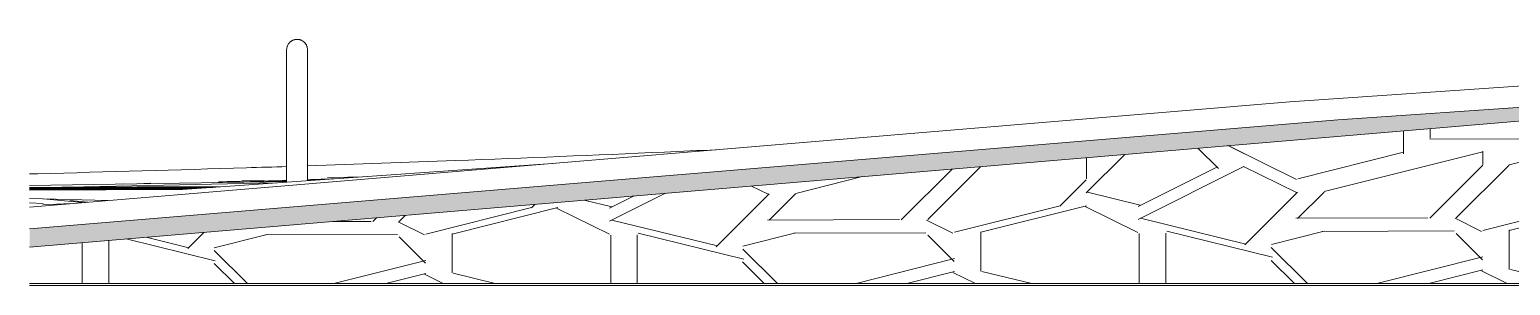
# Model space of a CAD drawing. Header units: metres. Extents: x -199 to 506, y -5 to 23.
# Drawn here: x 36.36 to 47.03, y -1.79 to 0.05 of the extents above; entities that cross this region are included whole.
import ezdxf

# ---------------------------------------------------------------- set-up
doc = ezdxf.new("R2010")
doc.units = ezdxf.units.M
for name, color, linetype, lineweight in [('14HATCH-1', 14, 'Continuous', 5), ('17EQAGUA', 5, 'Continuous', 5), ('46BANQ', 8, 'Continuous', 5), ('70LINEA-2', 250, 'Continuous', 15)]:
    doc.layers.add(name, color=color, linetype=linetype, lineweight=lineweight)

# ---------------------------------------------------------------- blocks, each defined once
blk = doc.blocks.new('FP_50-602rEastElevEje18 Paint')
at = {"layer": '14HATCH-1'}
for p, q in [((-77.518, -1.061), (-77.513, -1.06)), ((-77.364, -1.058), (-77.313, -1.055)), ((-76.748, -1.042), (-76.825, -1.041)), ((-76.67, -1.044), (-76.748, -1.042)), ((-76.592, -1.046), (-76.67, -1.044)), ((-76.576, -1.037), (-76.658, -1.035)), ((-76.592, -1.046), (-76.653, -1.048)), ((-76.494, -1.039), (-76.576, -1.037)), ((-76.411, -1.041), (-76.494, -1.039)), ((-76.335, -1.041), (-76.479, -1.045)), ((-76.335, -1.038), (-76.411, -1.041)), ((-76.139, -1.033), (-76.185, -1.034)), ((-76.122, -1.032), (-76.139, -1.033)), ((-75.838, -1.012), (-76.041, -1.015)), ((-75.789, -1.009), (-75.895, -1.011))]:
    blk.add_line(p, q, dxfattribs=at)
blk = doc.blocks.new('FP_51-602rEastElevEje18 Paint')
at = {"layer": '14HATCH-1'}
for p, q in [((-78.188, -1.086), (-78.076, -1.085)), ((-78.188, -1.085), (-78.166, -1.085)), ((-78.188, -1.085), (-78.124, -1.085)), ((-78.188, -1.086), (-78.126, -1.086)), ((-78.188, -1.086), (-78.047, -1.086)), ((-78.188, -1.086), (-78.172, -1.086)), ((-78.188, -1.087), (-78.16, -1.087)), ((-78.188, -1.087), (-78.184, -1.087)), ((-78.188, -1.088), (-78.173, -1.087)), ((-78.188, -1.088), (-78.186, -1.088)), ((-78.169, -1.088), (-78.188, -1.088)), ((-78.17, -1.089), (-78.188, -1.089)), ((-78.187, -1.089), (-78.188, -1.089)), ((-78.09, -1.089), (-78.188, -1.089)), ((-78.075, -1.09), (-78.188, -1.09)), ((-78.176, -1.09), (-78.188, -1.09)), ((-78.088, -1.091), (-78.188, -1.091)), ((-78.158, -1.091), (-78.188, -1.091)), ((-78.17, -1.089), (-78.187, -1.089)), ((-78.186, -1.088), (-78.169, -1.088)), ((-78.185, -1.092), (-78.07, -1.091)), ((-78.184, -1.087), (-78.075, -1.087)), ((-78.042, -1.089), (-78.176, -1.09)), ((-78.173, -1.087), (-78.165, -1.087)), ((-78.172, -1.086), (-78.079, -1.086)), ((-78.166, -1.085), (-78.009, -1.085)), ((-78.165, -1.087), (-78.152, -1.087)), ((-78.16, -1.087), (-78.01, -1.086)), ((-78.018, -1.09), (-78.158, -1.091)), ((-78.051, -1.087), (-78.154, -1.088)), ((-78.154, -1.088), (-78.152, -1.088)), ((-78.152, -1.087), (-78.133, -1.087)), ((-78.152, -1.088), (-78.143, -1.087)), ((-78.143, -1.087), (-78.13, -1.087)), ((-78.133, -1.087), (-78.108, -1.087)), ((-78.13, -1.087), (-78.111, -1.087)), ((-78.126, -1.086), (-78.018, -1.086)), ((-78.124, -1.085), (-77.956, -1.084)), ((-78.111, -1.087), (-78.086, -1.087)), ((-78.108, -1.087), (-78.079, -1.087)), ((-78.093, -1.088), (-78.097, -1.088)), ((-78.097, -1.088), (-78.097, -1.088)), ((-78.097, -1.088), (-78.093, -1.088)), ((-78.085, -1.088), (-78.093, -1.088)), ((-78.093, -1.088), (-78.084, -1.088)), ((-77.988, -1.088), (-78.09, -1.089)), ((-77.965, -1.09), (-78.088, -1.091)), ((-78.086, -1.087), (-78.056, -1.087)), ((-78.073, -1.088), (-78.085, -1.088)), ((-78.084, -1.088), (-78.071, -1.088)), ((-78.079, -1.086), (-77.98, -1.085)), ((-78.079, -1.087), (-78.043, -1.087)), ((-78.076, -1.085), (-77.931, -1.085)), ((-78.075, -1.087), (-77.961, -1.086)), ((-77.932, -1.089), (-78.075, -1.09)), ((-78.057, -1.088), (-78.073, -1.088)), ((-78.071, -1.088), (-78.053, -1.088)), ((-78.07, -1.091), (-77.955, -1.09)), ((-77.978, -1.088), (-78.057, -1.088)), ((-78.056, -1.087), (-78.02, -1.087)), ((-77.978, -1.087), (-78.053, -1.088)), ((-77.943, -1.087), (-78.051, -1.087)), ((-78.047, -1.086), (-77.891, -1.085)), ((-78.043, -1.087), (-78.003, -1.086)), ((-77.906, -1.089), (-78.042, -1.089)), ((-78.02, -1.087), (-77.978, -1.087)), ((-78.018, -1.086), (-77.905, -1.085)), ((-77.876, -1.09), (-78.018, -1.09)), ((-78.01, -1.086), (-77.863, -1.086)), ((-78.009, -1.085), (-77.846, -1.084)), ((-78.003, -1.086), (-77.957, -1.086)), ((-77.881, -1.088), (-77.988, -1.088)), ((-77.98, -1.085), (-77.875, -1.085)), ((-77.978, -1.087), (-77.931, -1.086)), ((-77.897, -1.087), (-77.978, -1.087)), ((-77.895, -1.088), (-77.978, -1.088)), ((-77.84, -1.09), (-77.965, -1.09)), ((-77.961, -1.086), (-77.842, -1.086)), ((-77.957, -1.086), (-77.906, -1.086)), ((-77.956, -1.084), (-77.782, -1.084)), ((-77.955, -1.09), (-77.84, -1.09)), ((-77.829, -1.087), (-77.943, -1.087)), ((-77.786, -1.088), (-77.932, -1.089)), ((-77.931, -1.085), (-77.78, -1.084)), ((-77.931, -1.086), (-77.878, -1.086)), ((-77.906, -1.086), (-77.849, -1.086)), ((-77.768, -1.088), (-77.906, -1.089)), ((-77.905, -1.085), (-77.786, -1.085)), ((-77.811, -1.087), (-77.897, -1.087)), ((-77.808, -1.087), (-77.895, -1.088)), ((-77.891, -1.085), (-77.73, -1.084)), ((-77.772, -1.087), (-77.881, -1.088)), ((-77.878, -1.086), (-77.819, -1.086)), ((-77.732, -1.089), (-77.876, -1.09)), ((-77.875, -1.085), (-77.73, -1.084)), ((-77.863, -1.086), (-77.803, -1.085)), ((-77.849, -1.086), (-77.786, -1.085)), ((-77.846, -1.084), (-77.678, -1.083)), ((-77.842, -1.086), (-77.719, -1.085)), ((-77.829, -1.087), (-77.831, -1.087)), ((-77.831, -1.087), (-77.829, -1.087)), ((-77.829, -1.087), (-77.822, -1.086)), ((-77.822, -1.086), (-77.81, -1.086)), ((-77.819, -1.086), (-77.755, -1.085)), ((-77.72, -1.087), (-77.811, -1.087)), ((-77.81, -1.086), (-77.794, -1.086)), ((-77.718, -1.087), (-77.808, -1.087)), ((-77.803, -1.085), (-77.736, -1.085)), ((-77.794, -1.086), (-77.773, -1.086)), ((-77.786, -1.085), (-77.662, -1.084)), ((-77.786, -1.085), (-77.719, -1.085)), ((-77.638, -1.088), (-77.786, -1.088)), ((-77.782, -1.084), (-77.602, -1.083)), ((-77.78, -1.084), (-77.624, -1.084)), ((-77.773, -1.086), (-77.747, -1.086)), ((-77.659, -1.087), (-77.772, -1.087)), ((-77.627, -1.088), (-77.768, -1.088)), ((-77.755, -1.085), (-77.685, -1.085)), ((-77.747, -1.086), (-77.716, -1.086)), ((-77.736, -1.085), (-77.664, -1.085)), ((-77.732, -1.089), (-77.624, -1.088)), ((-77.73, -1.084), (-77.579, -1.084)), ((-77.73, -1.084), (-77.564, -1.084)), ((-77.719, -1.086), (-77.722, -1.086)), ((-77.722, -1.086), (-77.721, -1.086)), ((-77.721, -1.086), (-77.714, -1.086)), ((-77.624, -1.086), (-77.72, -1.087)), ((-77.712, -1.086), (-77.719, -1.086)), ((-77.623, -1.087), (-77.718, -1.087)), ((-77.716, -1.086), (-77.68, -1.086)), ((-77.714, -1.086), (-77.702, -1.086)), ((-77.699, -1.086), (-77.712, -1.086)), ((-77.702, -1.086), (-77.686, -1.086)), ((-77.682, -1.086), (-77.699, -1.086)), ((-77.698, -1.09), (-77.594, -1.089)), ((-77.631, -1.089), (-77.698, -1.09)), ((-77.686, -1.086), (-77.664, -1.086)), ((-77.685, -1.085), (-77.609, -1.085)), ((-77.66, -1.086), (-77.682, -1.086)), ((-77.68, -1.086), (-77.639, -1.085)), ((-77.678, -1.083), (-77.504, -1.083)), ((-77.664, -1.085), (-77.585, -1.084)), ((-77.664, -1.086), (-77.638, -1.086)), ((-77.662, -1.084), (-77.504, -1.084)), ((-77.519, -1.086), (-77.66, -1.086)), ((-77.543, -1.087), (-77.659, -1.087)), ((-77.639, -1.085), (-77.593, -1.085)), ((-77.638, -1.086), (-77.606, -1.085)), ((-77.488, -1.087), (-77.638, -1.088)), ((-77.485, -1.087), (-77.627, -1.088)), ((-77.624, -1.084), (-77.462, -1.083)), ((-77.523, -1.086), (-77.624, -1.086)), ((-77.624, -1.088), (-77.516, -1.088)), ((-77.525, -1.086), (-77.623, -1.087)), ((-77.609, -1.085), (-77.528, -1.084)), ((-77.606, -1.085), (-77.57, -1.085)), ((-77.602, -1.083), (-77.415, -1.082)), ((-77.594, -1.089), (-77.489, -1.088)), ((-77.593, -1.085), (-77.543, -1.085)), ((-77.585, -1.084), (-77.5, -1.084)), ((-77.579, -1.084), (-77.422, -1.083)), ((-77.578, -1.085), (-77.53, -1.084)), ((-77.578, -1.085), (-77.492, -1.084)), ((-77.57, -1.085), (-77.528, -1.085)), ((-77.564, -1.084), (-77.393, -1.083)), ((-77.543, -1.085), (-77.488, -1.085)), ((-77.424, -1.086), (-77.543, -1.087)), ((-77.53, -1.084), (-77.476, -1.084)), ((-77.528, -1.084), (-77.44, -1.084)), ((-77.528, -1.085), (-77.481, -1.085)), ((-77.424, -1.086), (-77.525, -1.086)), ((-77.417, -1.086), (-77.523, -1.086)), ((-77.373, -1.085), (-77.519, -1.086)), ((-77.516, -1.088), (-77.408, -1.087)), ((-77.504, -1.083), (-77.324, -1.082)), ((-77.504, -1.084), (-77.342, -1.083)), ((-77.5, -1.084), (-77.408, -1.084)), ((-77.492, -1.084), (-77.402, -1.084)), ((-77.489, -1.088), (-77.384, -1.088)), ((-77.488, -1.085), (-77.464, -1.085)), ((-77.335, -1.087), (-77.488, -1.087)), ((-77.34, -1.087), (-77.485, -1.087)), ((-77.481, -1.085), (-77.429, -1.085)), ((-77.476, -1.084), (-77.415, -1.084)), ((-77.464, -1.085), (-77.436, -1.084)), ((-77.462, -1.083), (-77.295, -1.082)), ((-77.44, -1.084), (-77.348, -1.084)), ((-77.436, -1.084), (-77.401, -1.084)), ((-77.429, -1.085), (-77.373, -1.084)), ((-77.319, -1.086), (-77.424, -1.086)), ((-77.375, -1.086), (-77.424, -1.086)), ((-77.422, -1.083), (-77.261, -1.082)), ((-77.341, -1.085), (-77.417, -1.086)), ((-77.415, -1.082), (-77.223, -1.082)), ((-77.415, -1.084), (-77.348, -1.083)), ((-77.408, -1.084), (-77.311, -1.083)), ((-77.408, -1.087), (-77.301, -1.087)), ((-77.402, -1.084), (-77.306, -1.083)), ((-77.401, -1.084), (-77.361, -1.084)), ((-77.393, -1.083), (-77.218, -1.082)), ((-77.224, -1.087), (-77.384, -1.088)), ((-77.376, -1.084), (-77.377, -1.084)), ((-77.377, -1.084), (-77.373, -1.084)), ((-77.368, -1.084), (-77.376, -1.084)), ((-77.324, -1.086), (-77.375, -1.086)), ((-77.222, -1.085), (-77.373, -1.085)), ((-77.355, -1.084), (-77.368, -1.084)), ((-77.361, -1.084), (-77.315, -1.084)), ((-77.336, -1.084), (-77.355, -1.084)), ((-77.348, -1.083), (-77.274, -1.083)), ((-77.348, -1.084), (-77.25, -1.083)), ((-77.342, -1.083), (-77.175, -1.082)), ((-77.26, -1.085), (-77.341, -1.085)), ((-77.194, -1.086), (-77.34, -1.087)), ((-77.311, -1.084), (-77.336, -1.084)), ((-77.18, -1.086), (-77.335, -1.087)), ((-77.324, -1.082), (-77.093, -1.081)), ((-77.271, -1.086), (-77.324, -1.086)), ((-77.211, -1.085), (-77.319, -1.086)), ((-77.247, -1.085), (-77.318, -1.085)), ((-77.159, -1.085), (-77.318, -1.085)), ((-77.315, -1.084), (-77.264, -1.084)), ((-77.311, -1.083), (-77.207, -1.083)), ((-77.281, -1.084), (-77.311, -1.084)), ((-77.306, -1.083), (-77.206, -1.083)), ((-77.301, -1.087), (-77.194, -1.086)), ((-77.295, -1.082), (-77.123, -1.082)), ((-77.284, -1.084), (-77.285, -1.084)), ((-77.285, -1.084), (-77.281, -1.084)), ((-77.278, -1.084), (-77.284, -1.084)), ((-77.267, -1.084), (-77.278, -1.084)), ((-77.274, -1.083), (-77.193, -1.083)), ((-77.214, -1.086), (-77.271, -1.086)), ((-77.267, -1.084), (-77.269, -1.084)), ((-77.269, -1.084), (-77.264, -1.084)), ((-77.259, -1.084), (-77.267, -1.084)), ((-77.25, -1.084), (-77.267, -1.084)), ((-77.264, -1.084), (-77.206, -1.083)), ((-77.264, -1.084), (-77.253, -1.084)), ((-77.261, -1.082), (-77.094, -1.082)), ((-77.261, -1.084), (-77.248, -1.084)), ((-77.175, -1.085), (-77.26, -1.085)), ((-77.259, -1.084), (-77.197, -1.084)), ((-77.253, -1.084), (-77.235, -1.084)), ((-77.25, -1.083), (-77.146, -1.083)), ((-77.228, -1.084), (-77.25, -1.084)), ((-77.248, -1.084), (-77.23, -1.084)), ((-77.171, -1.085), (-77.247, -1.085)), ((-77.235, -1.084), (-77.211, -1.084)), ((-77.23, -1.084), (-77.206, -1.083)), ((-77.201, -1.084), (-77.228, -1.084)), ((-77.063, -1.086), (-77.224, -1.087)), ((-77.066, -1.084), (-77.222, -1.085)), ((-77.218, -1.082), (-77.037, -1.082)), ((-77.156, -1.085), (-77.214, -1.086)), ((-77.211, -1.084), (-77.18, -1.083)), ((-77.099, -1.085), (-77.211, -1.085)), ((-77.207, -1.083), (-77.097, -1.082)), ((-77.206, -1.083), (-77.175, -1.083)), ((-77.206, -1.083), (-77.101, -1.083)), ((-77.206, -1.083), (-77.143, -1.083)), ((-77.169, -1.084), (-77.201, -1.084)), ((-77.197, -1.084), (-77.131, -1.084)), ((-77.193, -1.083), (-77.106, -1.082)), ((-77.185, -1.084), (-77.19, -1.084)), ((-77.19, -1.084), (-77.19, -1.084)), ((-77.19, -1.084), (-77.185, -1.084)), ((-77.185, -1.084), (-77.145, -1.084)), ((-77.174, -1.084), (-77.185, -1.084)), ((-77.18, -1.083), (-77.143, -1.083)), ((-77.023, -1.085), (-77.18, -1.086)), ((-77.175, -1.082), (-77.003, -1.082)), ((-77.175, -1.083), (-77.139, -1.083)), ((-77.084, -1.084), (-77.175, -1.085)), ((-77.158, -1.084), (-77.174, -1.084)), ((-77.092, -1.084), (-77.171, -1.085)), ((-77.132, -1.084), (-77.169, -1.084)), ((-76.996, -1.084), (-77.159, -1.085)), ((-77.137, -1.084), (-77.158, -1.084)), ((-77.095, -1.085), (-77.156, -1.085)), ((-77.146, -1.083), (-77.036, -1.082)), ((-77.145, -1.084), (-77.102, -1.084)), ((-77.143, -1.083), (-77.099, -1.083)), ((-77.143, -1.083), (-77.075, -1.083)), ((-77.139, -1.083), (-77.097, -1.083)), ((-77.111, -1.084), (-77.137, -1.084)), ((-77.091, -1.084), (-77.132, -1.084)), ((-77.131, -1.084), (-77.06, -1.083)), ((-77.123, -1.082), (-76.946, -1.081)), ((-77.08, -1.084), (-77.111, -1.084)), ((-77.106, -1.082), (-77.012, -1.082)), ((-77.102, -1.084), (-77.055, -1.083)), ((-77.101, -1.083), (-76.991, -1.082)), ((-77.099, -1.083), (-77.048, -1.083)), ((-76.985, -1.084), (-77.099, -1.085)), ((-77.097, -1.082), (-76.981, -1.082)), ((-77.097, -1.083), (-77.048, -1.083)), ((-77.032, -1.085), (-77.095, -1.085)), ((-77.094, -1.082), (-76.922, -1.081)), ((-77.093, -1.081), (-76.961, -1.091)), ((-77.007, -1.084), (-77.092, -1.084)), ((-77.044, -1.084), (-77.091, -1.084)), ((-76.99, -1.084), (-77.084, -1.084)), ((-77.08, -1.084), (-76.993, -1.084)), ((-77.075, -1.083), (-77.001, -1.082)), ((-77.067, -1.086), (-76.962, -1.085)), ((-76.996, -1.086), (-77.067, -1.086)), ((-76.906, -1.084), (-77.066, -1.084)), ((-76.902, -1.085), (-77.063, -1.086)), ((-77.06, -1.083), (-76.985, -1.083)), ((-77.055, -1.083), (-77.004, -1.083)), ((-77.048, -1.083), (-76.964, -1.082)), ((-76.992, -1.084), (-77.044, -1.084)), ((-77.037, -1.082), (-76.852, -1.081)), ((-77.036, -1.082), (-76.922, -1.082)), ((-76.968, -1.085), (-77.032, -1.085)), ((-76.865, -1.084), (-77.023, -1.085)), ((-77.012, -1.082), (-76.912, -1.082)), ((-76.919, -1.084), (-77.007, -1.084)), ((-77.004, -1.083), (-76.948, -1.083)), ((-77.003, -1.082), (-76.827, -1.081)), ((-77.001, -1.082), (-76.921, -1.082)), ((-76.85, -1.083), (-76.996, -1.084)), ((-76.924, -1.085), (-76.996, -1.086)), ((-76.993, -1.084), (-76.909, -1.083)), ((-76.936, -1.084), (-76.992, -1.084)), ((-76.991, -1.082), (-76.876, -1.082)), ((-76.891, -1.084), (-76.99, -1.084)), ((-76.985, -1.083), (-76.906, -1.083)), ((-76.868, -1.084), (-76.985, -1.084)), ((-76.981, -1.082), (-76.858, -1.081)), ((-76.858, -1.084), (-76.969, -1.084)), ((-76.909, -1.084), (-76.969, -1.084)), ((-76.901, -1.084), (-76.968, -1.085)), ((-76.964, -1.082), (-76.873, -1.082)), ((-76.962, -1.085), (-76.868, -1.085)), ((-76.948, -1.083), (-76.889, -1.083)), ((-76.946, -1.081), (-76.892, -1.086)), ((-76.875, -1.083), (-76.936, -1.084)), ((-76.872, -1.085), (-76.924, -1.085)), ((-76.922, -1.081), (-76.879, -1.085)), ((-76.922, -1.082), (-76.823, -1.082)), ((-76.921, -1.082), (-76.835, -1.082)), ((-76.852, -1.084), (-76.919, -1.084)), ((-76.912, -1.082), (-76.818, -1.081)), ((-76.909, -1.083), (-76.846, -1.083)), ((-76.859, -1.084), (-76.909, -1.084)), ((-76.906, -1.083), (-76.834, -1.082)), ((-76.85, -1.083), (-76.906, -1.084)), ((-76.874, -1.085), (-76.902, -1.085)), ((-76.862, -1.084), (-76.901, -1.084)), ((-76.853, -1.084), (-76.891, -1.084)), ((-76.889, -1.083), (-76.837, -1.082)), ((-76.876, -1.082), (-76.822, -1.081)), ((-76.849, -1.083), (-76.875, -1.083)), ((-76.873, -1.082), (-76.826, -1.082)), ((-76.857, -1.084), (-76.868, -1.084)), ((-76.858, -1.081), (-76.819, -1.081)), ((-76.852, -1.081), (-76.837, -1.082)), ((-76.835, -1.082), (-76.824, -1.082)), ((-76.827, -1.081), (-76.823, -1.082))]:
    blk.add_line(p, q, dxfattribs=at)
blk = doc.blocks.new('Site - Round Bollard - 0_15m Diameter-7029192-602rEastElevEje18 Paint')
at = {"layer": '17EQAGUA', "flags": 128}
for points in [[(-76.335, -0.094), (-76.335, -0.091), (-76.334, -0.088), (-76.334, -0.085), (-76.334, -0.082), (-76.333, -0.079), (-76.332, -0.076), (-76.332, -0.073), (-76.331, -0.071), (-76.33, -0.068), (-76.329, -0.065), (-76.327, -0.062), (-76.326, -0.06), (-76.325, -0.057), (-76.323, -0.054), (-76.321, -0.052), (-76.32, -0.049), (-76.318, -0.047), (-76.316, -0.045), (-76.314, -0.043), (-76.312, -0.04), (-76.31, -0.038), (-76.307, -0.036), (-76.305, -0.035), (-76.303, -0.033), (-76.3, -0.031), (-76.298, -0.03), (-76.295, -0.028), (-76.292, -0.027), (-76.29, -0.025), (-76.287, -0.024), (-76.284, -0.023), (-76.281, -0.022), (-76.278, -0.022), (-76.275, -0.021), (-76.272, -0.02), (-76.269, -0.02), (-76.266, -0.02), (-76.263, -0.019), (-76.26, -0.019), (-76.26, -0.019)], [(-76.26, -0.019), (-76.257, -0.019), (-76.254, -0.019), (-76.251, -0.02), (-76.248, -0.02), (-76.245, -0.021), (-76.242, -0.021), (-76.239, -0.022), (-76.236, -0.023), (-76.233, -0.024), (-76.23, -0.025), (-76.228, -0.026), (-76.225, -0.028), (-76.222, -0.029), (-76.22, -0.031), (-76.217, -0.032), (-76.215, -0.034), (-76.212, -0.036), (-76.21, -0.038), (-76.208, -0.04), (-76.206, -0.042), (-76.204, -0.044), (-76.202, -0.046), (-76.2, -0.049), (-76.198, -0.051), (-76.196, -0.054), (-76.195, -0.056), (-76.193, -0.059)], [(-76.192, -0.062), (-76.191, -0.064), (-76.19, -0.067), (-76.189, -0.07), (-76.188, -0.073), (-76.187, -0.076), (-76.186, -0.079), (-76.186, -0.081), (-76.185, -0.084), (-76.185, -0.087), (-76.185, -0.09), (-76.185, -0.093), (-76.185, -0.094)]]:
    blk.add_lwpolyline(points, dxfattribs=at)
blk = doc.blocks.new('Site - Round Bollard - 0_15m Diameter-V52-602rEastElevEje18 Paint')
at = {"layer": '17EQAGUA'}
for p, q in [((-76.335, -0.094), (-76.335, -1.047)), ((-76.185, -1.037), (-76.185, -0.094))]:
    blk.add_line(p, q, dxfattribs=at)
at = {"layer": '17EQAGUA', "flags": 128}
for points in [[(-76.335, -0.094), (-76.335, -0.091), (-76.334, -0.088), (-76.334, -0.085), (-76.334, -0.082), (-76.333, -0.079), (-76.332, -0.076), (-76.332, -0.073), (-76.331, -0.071), (-76.33, -0.068), (-76.329, -0.065), (-76.327, -0.062), (-76.326, -0.06), (-76.325, -0.057), (-76.323, -0.054), (-76.321, -0.052), (-76.32, -0.049), (-76.318, -0.047), (-76.316, -0.045), (-76.314, -0.043), (-76.312, -0.04), (-76.31, -0.038), (-76.307, -0.036), (-76.305, -0.035), (-76.303, -0.033), (-76.3, -0.031), (-76.298, -0.03), (-76.295, -0.028), (-76.292, -0.027), (-76.29, -0.025), (-76.287, -0.024), (-76.284, -0.023), (-76.281, -0.022), (-76.278, -0.022), (-76.275, -0.021), (-76.272, -0.02), (-76.269, -0.02), (-76.266, -0.02), (-76.263, -0.019), (-76.26, -0.019), (-76.26, -0.019)], [(-76.26, -0.019), (-76.257, -0.019), (-76.254, -0.019), (-76.251, -0.02), (-76.248, -0.02), (-76.245, -0.021), (-76.242, -0.021), (-76.239, -0.022), (-76.236, -0.023), (-76.233, -0.024), (-76.23, -0.025), (-76.228, -0.026), (-76.225, -0.028), (-76.222, -0.029), (-76.22, -0.031), (-76.217, -0.032), (-76.215, -0.034), (-76.212, -0.036), (-76.21, -0.038), (-76.208, -0.04), (-76.206, -0.042), (-76.204, -0.044), (-76.202, -0.046), (-76.2, -0.049), (-76.198, -0.051), (-76.196, -0.054), (-76.195, -0.056), (-76.193, -0.059), (-76.192, -0.062), (-76.191, -0.064), (-76.19, -0.067), (-76.189, -0.07), (-76.188, -0.073), (-76.187, -0.076), (-76.186, -0.079), (-76.186, -0.081), (-76.185, -0.084), (-76.185, -0.087), (-76.185, -0.09), (-76.185, -0.093), (-76.185, -0.094)]]:
    blk.add_lwpolyline(points, dxfattribs=at)

msp = doc.modelspace()

# ---------------------------------------------------------------- hatches: boundary and pattern name
at = {"layer": '14HATCH-1'}
h = msp.add_hatch(dxfattribs=at)
h.set_pattern_fill('FP_6', color=256, style=0, pattern_type=2)
h.set_pattern_definition([(0.19, (-10.6972, -4.713), (3.809705, 1.904644), [1.143, -2.667]), (0.19, (-8.4112, -4.516), (3.809705, 1.904644), [0.952, -2.857]), (0.19, (-8.6022, -4.422), (3.809705, 1.904644), [0.762, -3.048]), (0.19, (-9.7452, -3.953), (3.809705, 1.904644), [0.571, -0.571, 0.762, -1.905]), (0.19, (-9.7452, -3.859), (3.809705, 1.904644), [0.762, -0.19, 0.952, -1.905]), (0.19, (-11.4592, -3.486), (3.809705, 1.904644), [0.952, -2.857]), (0.19, (-7.8402, -3.379), (3.809705, 1.904644), [0.952, -2.857]), (90, (-11.459, -4.337), (-3.81, 1.879), [0.284, -1.608]), (90, (-10.888, -2.917), (-3.81, 1.879), [0.189, -1.702]), (90, (-10.697, -4.713), (-3.81, 1.879), [0.284, -1.608]), (90, (-10.316, -3.009), (-3.81, 1.879), [0.095, -1.797]), (90, (-10.126, -3.765), (-3.81, 1.879), [0.284, -1.608]), (90, (-9.745, -4.426), (-3.81, 1.879), [0.473, -1.419]), (90, (-9.364, -3.101), (-3.81, 1.879), [0.284, -1.608]), (90, (-8.983, -3.856), (-3.81, 1.879), [0.378, -1.513]), (90, (-8.792, -3.855), (-3.81, 1.879), [0.378, -1.513]), (90, (-8.411, -4.705), (-3.81, 1.879), [0.189, -1.702]), (90, (-7.84, -4.42), (-3.81, 1.879), [0.473, -1.419]), (26.555, (-11.0782, -4.525), (0.00033, 1.891713), [1.278, -2.982]), (26.555, (-10.6972, -4.429), (0.00033, 1.891713), [0.639, -3.62]), (26.555, (-8.9832, -3.383), (0.00033, 1.891713), [0.852, -3.407]), (26.555, (-8.9832, -3.289), (0.00033, 1.891713), [0.639, -3.62]), (153.75, (-10.3162, -3.482), (-3.809355, -0.01245), [0.212, -4.036]), (153.75, (-11.0782, -4.525), (-3.809355, -0.01245), [0.425, -3.823]), (153.75, (-9.9352, -3.954), (-3.809355, -0.01245), [0.425, -3.823]), (153.75, (-8.9832, -3.478), (-3.809355, -0.01245), [0.425, -3.823]), (153.75, (-7.8402, -3.096), (-3.809355, -0.01245), [0.637, -3.611]), (153.75, (-7.8402, -3.19), (-3.809355, -0.01245), [0.425, -3.823]), (153.75, (-8.0302, -3.002), (-3.809355, -0.01245), [0.425, -3.823]), (153.75, (-9.1732, -4.708), (-3.809355, -0.01245), [0.637, -3.611]), (14.12, (-8.0302, -3.569), (3.809977, 0.012846), [0.393, -7.464]), (14.12, (-8.9832, -4.045), (3.809977, 0.012846), [0.393, -7.464]), (14.12, (-10.3162, -3.482), (3.809977, 0.012846), [0.786, -7.072]), (14.12, (-10.1262, -3.009), (3.809977, 0.012846), [0.786, -7.072]), (14.12, (-10.1262, -3.482), (3.809977, 0.012846), [0.786, -7.072]), (14.12, (-7.8402, -3.096), (3.809977, 0.012846), [0.786, -7.072]), (14.12, (-11.4592, -4.053), (3.809977, 0.012846), [1.179, -6.679]), (14.12, (-11.4592, -3.959), (3.809977, 0.012846), [1.179, -6.679]), (14.12, (-11.4592, -3.202), (3.809977, 0.012846), [1.179, -6.679]), (44.892, (-9.5542, -3.291), (3e-05, 1.891514), [0.269, -5.109]), (44.892, (-7.8402, -3.379), (3e-05, 1.891514), [0.269, -3.227, 0.538, -1.344]), (44.892, (-8.2212, -3.57), (3e-05, 1.891514), [0.538, -4.84]), (44.892, (-10.5072, -3.388), (3e-05, 1.891514), [0.538, -4.84]), (44.892, (-10.6972, -3.389), (3e-05, 1.891514), [0.538, -4.84]), (44.892, (-9.3642, -3.195), (3e-05, 1.891514), [0.807, -4.571]), (135.299, (-10.3162, -3.671), (3.2e-05, 1.89083), [0.268, -5.092]), (135.299, (-7.8402, -3.852), (3.2e-05, 1.89083), [0.268, -5.092]), (135.299, (-8.6022, -4.422), (3.2e-05, 1.89083), [0.536, -4.824]), (135.299, (-8.7922, -4.328), (3.2e-05, 1.89083), [0.536, -4.824]), (135.299, (-8.4112, -3.003), (3.2e-05, 1.89083), [0.536, -4.824]), (135.299, (-11.4592, -3.959), (3.2e-05, 1.89083), [0.536, -4.824]), (135.299, (-9.5542, -4.709), (3.2e-05, 1.89083), [0.804, -4.556]), (166.239, (-8.2212, -3.57), (-3.810459, -0.01297), [0.784, -7.061]), (166.239, (-8.0302, -3.664), (-3.810459, -0.01297), [0.784, -7.061]), (166.239, (-10.8882, -4.619), (-3.810459, -0.01297), [0.392, -7.453]), (166.239, (-9.7452, -3.859), (-3.810459, -0.01297), [0.392, -7.453]), (166.239, (-8.9832, -3.289), (-3.810459, -0.01297), [0.392, -7.453])])
h.paths.add_polyline_path([(36.36, -1.7785), (53.0749, -1.7723), (53.0749, -0.1011), (36.36, -1.5159), (36.36, -1.7766)])
h = msp.add_hatch(dxfattribs=at)
h.set_pattern_fill('FP_7', color=256, style=0, pattern_type=2)
h.set_pattern_definition([(4.767, (-10.164156, -5.472), (3.796984877, 0.350757526), [1.143, -2.667]), (4.767, (-7.886156, -5.278), (3.796984877, 0.350757526), [0.952, -2.857]), (4.767, (-8.076156, -5.292), (3.796984877, 0.350757526), [0.762, -3.048]), (4.767, (-9.215156, -5.379), (3.796984877, 0.350757526), [0.571, -0.571, 0.762, -1.905]), (4.767, (-9.215156, -5.377), (3.796984877, 0.350757526), [0.762, -0.19, 0.952, -1.905]), (4.767, (-10.924156, -5.513), (3.796984877, 0.350757526), [0.952, -2.857]), (4.767, (-7.317156, -5.211), (3.796984877, 0.350757526), [0.952, -2.857]), (90, (-10.924, -5.528), (-3.797, -0.283), [0.005, -0.029]), (90, (-10.354, -5.455), (-3.797, -0.283), [0.003, -0.03]), (90, (-10.164, -5.472), (-3.797, -0.283), [0.005, -0.029]), (90, (-9.785, -5.41), (-3.797, -0.283), [0.002, -0.032]), (90, (-9.595, -5.407), (-3.797, -0.283), [0.005, -0.029]), (90, (-9.215, -5.387), (-3.797, -0.283), [0.008, -0.025]), (90, (-8.836, -5.332), (-3.797, -0.283), [0.005, -0.029]), (90, (-8.456, -5.314), (-3.797, -0.283), [0.007, -0.027]), (90, (-8.266, -5.298), (-3.797, -0.283), [0.007, -0.027]), (90, (-7.886, -5.282), (-3.797, -0.283), [0.003, -0.03]), (90, (-7.317, -5.229), (-3.797, -0.283), [0.008, -0.025]), (5.272, (-10.544156, -5.5), (-0.000136746, 0.034131822), [1.144, -2.669]), (5.272, (-10.164156, -5.467), (-0.000136746, 0.034131822), [0.572, -3.241]), (5.272, (-8.456156, -5.306), (-0.000136746, 0.034131822), [0.763, -3.05]), (5.272, (-8.456156, -5.304), (-0.000136746, 0.034131822), [0.572, -3.241]), (184.261, (-9.785156, -5.418), (-3.796942729, -0.31698882), [0.19, -3.617]), (184.261, (-10.544156, -5.5), (-3.796942729, -0.31698882), [0.381, -3.427]), (184.261, (-9.405156, -5.395), (-3.796942729, -0.31698882), [0.381, -3.427]), (184.261, (-8.456156, -5.307), (-3.796942729, -0.31698882), [0.381, -3.427]), (184.261, (-7.317156, -5.205), (-3.79694273, -0.31698882), [0.571, -3.236]), (184.261, (-7.317156, -5.207), (-3.79694273, -0.31698882), [0.381, -3.427]), (184.261, (-7.507156, -5.22), (-3.79694273, -0.31698882), [0.381, -3.427]), (184.261, (-8.646156, -5.345), (-3.796942729, -0.31698882), [0.571, -3.236]), (5.02, (-7.507156, -5.23), (3.7968732156, 0.316453448), [0.381, -7.242]), (5.02, (-8.456156, -5.317), (3.7968732156, 0.316453448), [0.381, -7.242]), (5.02, (-9.785156, -5.418), (3.7968732156, 0.316453448), [0.762, -6.861]), (5.02, (-9.595156, -5.394), (3.7968732156, 0.316453448), [0.762, -6.861]), (5.02, (-9.595156, -5.402), (3.7968732156, 0.316453448), [0.762, -6.861]), (5.02, (-7.317156, -5.205), (3.7968732156, 0.316453448), [0.762, -6.861]), (5.02, (-10.924156, -5.523), (3.7968732156, 0.316453448), [1.143, -6.479]), (5.02, (-10.924156, -5.521), (3.7968732156, 0.316453448), [1.143, -6.479]), (5.02, (-10.924156, -5.508), (3.7968732156, 0.316453448), [1.143, -6.479]), (5.777, (-9.025156, -5.351), (-0.000437572, 0.034129291), [0.191, -3.625]), (5.777, (-7.317156, -5.211), (-0.000437572, 0.034129291), [0.191, -2.29, 0.382, -0.954]), (5.777, (-7.697156, -5.246), (-0.000437572, 0.034129291), [0.382, -3.435]), (5.777, (-9.975156, -5.432), (-0.000437572, 0.034129291), [0.382, -3.435]), (5.777, (-10.164156, -5.448), (-0.000437572, 0.034129291), [0.382, -3.435]), (5.777, (-8.836156, -5.334), (-0.000437572, 0.034129291), [0.572, -3.244]), (183.754, (-9.785156, -5.421), (-0.000230366, 0.034057994), [0.19, -3.615]), (183.754, (-7.317156, -5.219), (-0.000230366, 0.034057994), [0.19, -3.615]), (183.754, (-8.076156, -5.292), (-0.000230366, 0.034057994), [0.38, -3.424]), (183.754, (-8.266156, -5.307), (-0.000230366, 0.034057994), [0.38, -3.424]), (183.754, (-7.886156, -5.251), (-0.000230366, 0.034057994), [0.38, -3.424]), (183.754, (-10.924156, -5.521), (-0.000230366, 0.034057994), [0.38, -3.424]), (183.754, (-9.025156, -5.377), (-0.000230366, 0.034057994), [0.571, -3.234]), (184.514, (-7.697156, -5.246), (-3.7968439403, -0.316804503), [0.762, -6.856]), (184.514, (-7.507156, -5.231), (-3.7968439403, -0.316804503), [0.762, -6.856]), (184.514, (-10.354156, -5.486), (-3.7968439403, -0.316804503), [0.381, -7.236]), (184.514, (-9.215156, -5.377), (-3.7968439403, -0.316804503), [0.381, -7.236]), (184.514, (-8.456156, -5.304), (-3.7968439403, -0.316804503), [0.381, -7.236])])
h.paths.add_polyline_path([(36.36, -1.5159), (53.0333, -0.1037), (45.7387, -0.6026), (36.36, -1.3847), (36.36, -1.4792)])
h = msp.add_hatch(dxfattribs=at)
h.set_pattern_fill('FP_8', color=256, style=0, pattern_type=2)
h.set_pattern_definition([(358.517, (-10.78116, -1.026), (3.80908928, 0.03143), [1.143, -2.667]), (358.517, (-8.49616, -1.073), (3.8090893, 0.03143), [0.952, -2.857]), (358.517, (-8.68616, -1.061), (3.80908928, 0.03143), [0.762, -3.048]), (358.517, (-9.82916, -0.999), (3.80908928, 0.03143), [0.571, -0.571, 0.762, -1.905]), (358.517, (-9.82916, -0.993), (3.80908928, 0.03143), [0.762, -0.19, 0.952, -1.905]), (358.517, (-11.54316, -0.922), (3.80908928, 0.03143), [0.952, -2.857]), (358.517, (-7.92416, -1.009), (3.8090893, 0.03143), [0.952, -2.857]), (90, (-11.543, -0.981), (-3.809, 0.229), [0.019, -0.11]), (90, (-10.971, -0.898), (-3.809, 0.229), [0.013, -0.117]), (90, (-10.781, -1.026), (-3.809, 0.229), [0.019, -0.11]), (90, (-10.4, -0.919), (-3.809, 0.229), [0.006, -0.123]), (90, (-10.21, -0.976), (-3.809, 0.229), [0.019, -0.11]), (90, (-9.829, -1.032), (-3.809, 0.229), [0.032, -0.097]), (90, (-9.448, -0.95), (-3.809, 0.229), [0.019, -0.11]), (90, (-9.067, -1.012), (-3.809, 0.229), [0.026, -0.104]), (90, (-8.877, -1.017), (-3.809, 0.229), [0.026, -0.104]), (90, (-8.496, -1.085), (-3.809, 0.229), [0.013, -0.117]), (90, (-7.924, -1.081), (-3.809, 0.229), [0.032, -0.097]), (0.471, (-11.16216, -1.003), (-6.87e-05, 0.13000383), [1.143, -2.666]), (0.471, (-10.78116, -1.007), (-6.87e-05, 0.13000383), [0.571, -3.238]), (0.471, (-9.06716, -0.98), (-6.87e-05, 0.13000383), [0.762, -3.047]), (0.471, (-9.06716, -0.973), (-6.87e-05, 0.13000383), [0.571, -3.238]), (176.567, (-10.40016, -0.952), (-3.80895113, 0.0982613), [0.191, -3.625]), (176.567, (-11.16216, -1.003), (-3.80895113, 0.0982613), [0.382, -3.434]), (176.567, (-10.01916, -0.994), (-3.80895113, 0.0982613), [0.382, -3.434]), (176.567, (-9.06716, -0.986), (-3.80895113, 0.0982613), [0.382, -3.434]), (176.567, (-7.92416, -0.99), (-3.80895113, 0.0982613), [0.572, -3.243]), (176.567, (-7.92416, -0.996), (-3.80895113, 0.0982613), [0.382, -3.434]), (176.567, (-8.11516, -0.978), (-3.80895113, 0.0982613), [0.382, -3.434]), (176.567, (-9.25716, -1.066), (-3.80895113, 0.0982613), [0.572, -3.243]), (359.494, (-8.115156, -1.017), (3.80827743, -0.0986357), [0.381, -7.237]), (359.494, (-9.067156, -1.025), (3.80827743, -0.0986357), [0.381, -7.237]), (359.494, (-10.400156, -0.952), (3.80827743, -0.0986357), [0.762, -6.856]), (359.494, (-10.210156, -0.924), (3.80827743, -0.0986357), [0.762, -6.856]), (359.494, (-10.210156, -0.957), (3.80827743, -0.0986357), [0.762, -6.856]), (359.494, (-7.924156, -0.99), (3.80827743, -0.0986357), [0.762, -6.856]), (359.494, (-11.543156, -0.961), (3.80827743, -0.0986357), [1.143, -6.475]), (359.494, (-11.543156, -0.955), (3.80827743, -0.0986357), [1.143, -6.475]), (359.494, (-11.543156, -0.903), (3.80827743, -0.0986357), [1.143, -6.475]), (2.424, (-9.63816, -0.958), (-0.0005027, 0.13009515), [0.191, -3.622]), (2.424, (-7.92416, -1.009), (-0.0005027, 0.13009515), [0.191, -2.287, 0.381, -0.953]), (2.424, (-8.30516, -1.012), (-0.0005027, 0.13009515), [0.381, -3.431]), (2.424, (-10.59116, -0.94), (-0.0005027, 0.13009515), [0.381, -3.431]), (2.424, (-10.78116, -0.935), (-0.0005027, 0.13009515), [0.381, -3.431]), (2.424, (-9.44816, -0.957), (-0.0005027, 0.13009515), [0.572, -3.24]), (174.624, (-10.40016, -0.965), (0.00013896, 0.12955686), [0.191, -3.634]), (174.624, (-7.92416, -1.042), (0.00013896, 0.12955686), [0.191, -3.634]), (174.624, (-8.68616, -1.061), (0.00013896, 0.12955686), [0.383, -3.443]), (174.624, (-8.87716, -1.05), (0.00013896, 0.12955686), [0.383, -3.443]), (174.624, (-8.49616, -0.969), (0.00013896, 0.12955686), [0.383, -3.443]), (174.624, (-11.54316, -0.955), (0.00013896, 0.12955686), [0.383, -3.443]), (174.624, (-9.63816, -1.056), (0.00013896, 0.12955686), [0.574, -3.252]), (177.541, (-8.305156, -1.012), (-3.80828138, 0.09848299), [0.762, -6.862]), (177.541, (-8.115156, -1.024), (-3.80828138, 0.09848299), [0.762, -6.862]), (177.541, (-10.971156, -1.015), (-3.80828138, 0.09848299), [0.381, -7.243]), (177.541, (-9.829156, -0.993), (-3.80828138, 0.09848299), [0.381, -7.243]), (177.541, (-9.067156, -0.973), (-3.80828138, 0.09848299), [0.381, -7.243])])
h.paths.add_polyline_path([(36.36, -1.2265), (36.9242, -1.1795), (36.36, -1.1648), (36.36, -1.2157)])
h.paths.add_polyline_path([(36.6934, -1.1028), (37.5062, -1.0969), (37.5062, -1.0959), (36.6726, -1.1023)])

# ---------------------------------------------------------------- linework, layer by layer
at = {"layer": '46BANQ'}
for p, q in [((45.4456, -0.469), (53.0592, 0.0508)), ((53.0749, -0.1011), (36.36, -1.5159)), ((45.7895, -0.5983), (53.0749, -0.1009)), ((36.36, -1.2265), (45.4456, -0.469)), ((36.36, -1.3847), (45.7895, -0.5983)), ((40.1295, -0.9122), (37.4623, -1.1)), ((36.36, -1.0711), (38.2133, -1.0427)), ((38.1315, -1.0528), (36.404, -1.089)), ((37.4623, -1.1), (36.36, -1.1041)), ((36.9242, -1.1795), (36.36, -1.1648)), ((36.6158, -1.1008), (37.5211, -1.0959)), ((36.6158, -1.1008), (36.6934, -1.1028)), ((37.2787, -1.0944), (37.556, -1.0934)), ((37.3259, -1.0906), (37.4581, -1.0908)), ((73.1382, -1.7723), (36.36, -1.7785))]:
    msp.add_line(p, q, dxfattribs=at)
for points, knots in [([(41.3096, -0.8142), (41.1851, -0.8199), (40.5587, -0.8482), (39.5767, -0.8881), (38.7192, -0.9183), (38.3636, -0.93)], [-0.65602794, -0.65602794, -0.65602794, -0.65602794, -0.625, -0.5, -0.41147174, -0.41147174, -0.41147174, -0.41147174]), ([(38.2136, -0.9349), (38.1171, -0.9381), (37.5185, -0.9571), (36.9007, -0.9745), (36.3793, -0.9875), (36.3601, -0.988)], [-0.39902315, -0.39902315, -0.39902315, -0.39902315, -0.375, -0.25, -0.24523001, -0.24523001, -0.24523001, -0.24523001]), ([(36.3598, -1.095), (36.4295, -1.0947), (36.6223, -1.094), (36.9387, -1.0928), (37.2825, -1.0915), (37.5031, -1.0907), (37.6001, -1.0903)], [0.8017982, 0.8017982, 0.8017982, 0.8017982, 0.83333333, 0.88888889, 0.94444444, 0.98804992, 0.98804992, 0.98804992, 0.98804992])]:
    msp.add_open_spline(points, degree=3, knots=knots, dxfattribs=at)
for points in [[(38.2133, -1.035), (38.0371, -1.0407), (37.861, -1.0462), (37.6848, -1.0515)], [(38.5544, -1.0237), (38.4907, -1.0259), (38.427, -1.028), (38.3633, -1.0301)], [(36.3599, -1.1014), (36.4452, -1.1012), (36.5305, -1.101), (36.6158, -1.1008)]]:
    msp.add_open_spline(points, degree=3, dxfattribs=at)
at = {"layer": '70LINEA-2'}
msp.add_line((36.36, -1.7908), (143.0696, -1.7908), dxfattribs=at)

# ---------------------------------------------------------------- block references
at = {"layer": '17EQAGUA'}
for name in ['Site - Round Bollard - 0_15m Diameter-7029192-602rEastElevEje18 Paint', 'Site - Round Bollard - 0_15m Diameter-V52-602rEastElevEje18 Paint']:
    msp.add_blockref(name, (114.5478, 0), dxfattribs=at)
at = {"layer": '46BANQ'}
for name in ['FP_50-602rEastElevEje18 Paint', 'FP_51-602rEastElevEje18 Paint']:
    msp.add_blockref(name, (114.5478, 0), dxfattribs=at)

doc.saveas('drawing.dxf')
